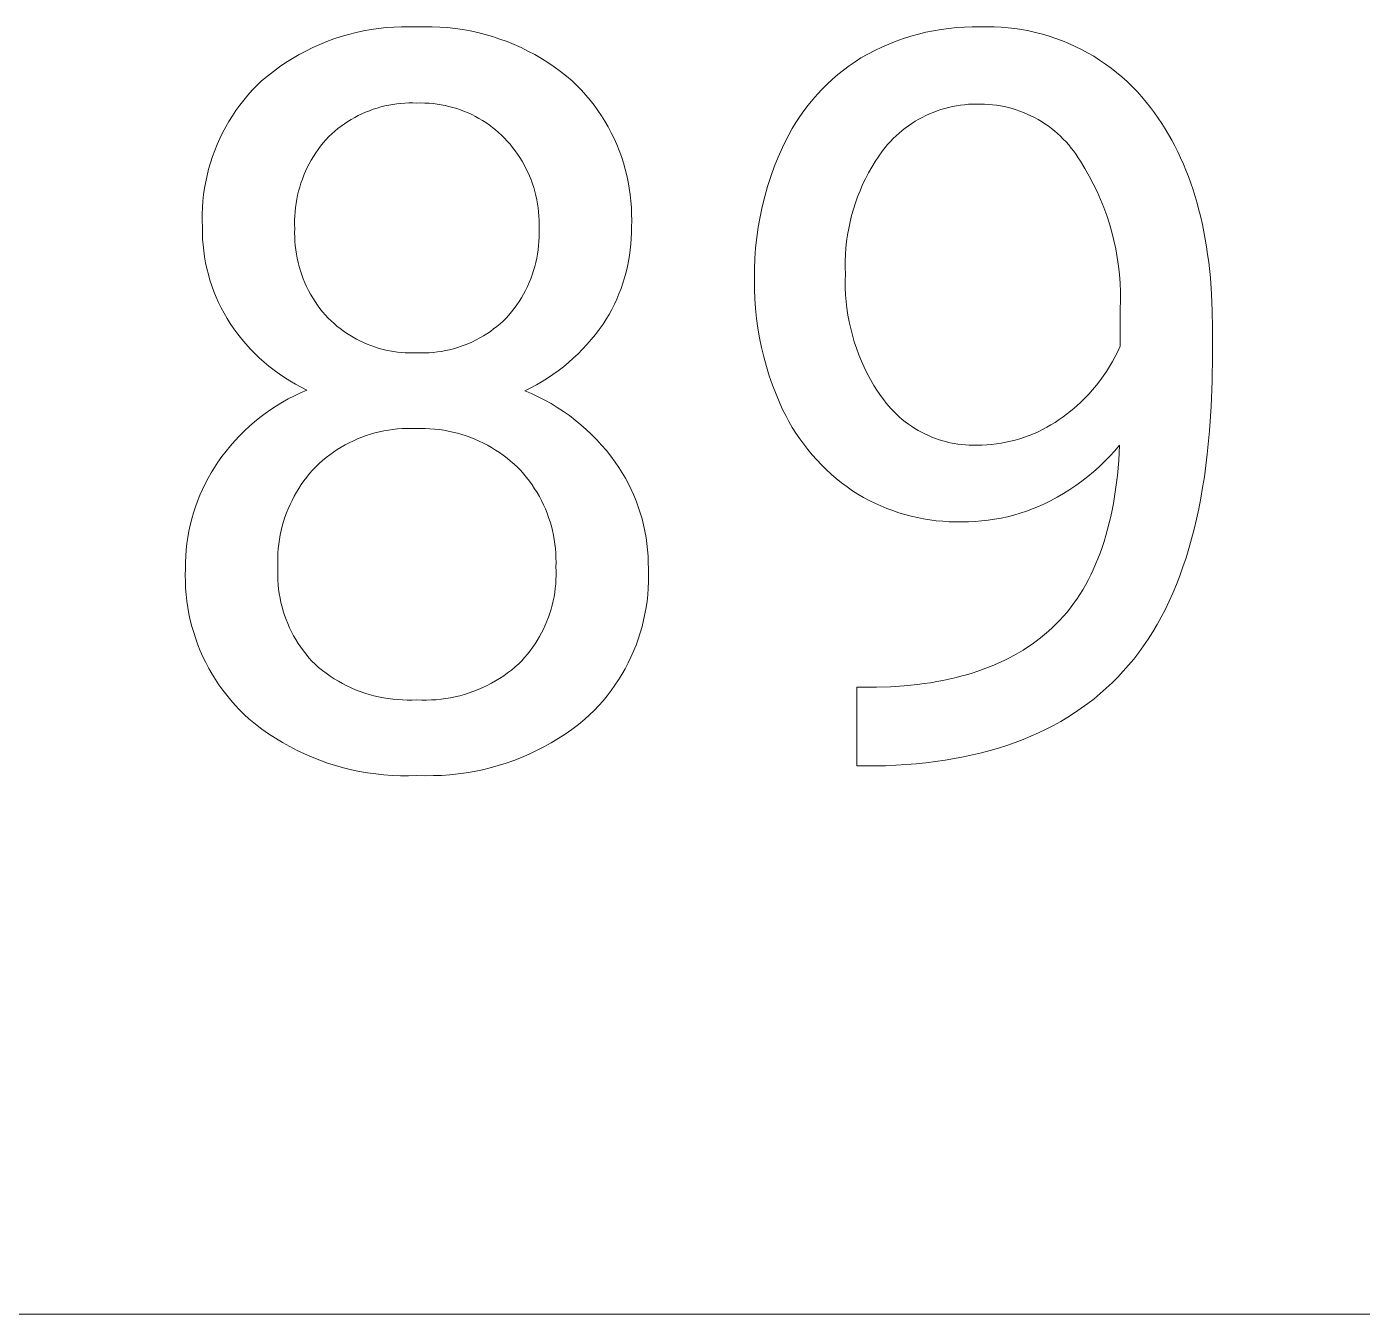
# Model space of a CAD drawing. Header units: millimetres. Extents: x 0 to 4030, y -54 to 2762.
# Drawn here: x 3359.5 to 3429.5, y 171.7 to 239.2 of the extents above; entities that cross this region are included whole.
import ezdxf

# ---------------------------------------------------------------- set-up
doc = ezdxf.new("R2010")
doc.units = ezdxf.units.MM
doc.header["$MEASUREMENT"] = 0
doc.layers.add('Domyślny', color=7, linetype='Continuous', true_color=0x000000)

msp = doc.modelspace()

# ---------------------------------------------------------------- linework, layer by layer
at = {"layer": 'Domyślny', "color": 18, "lineweight": 15, "true_color": 0x000000}
for p, q in [((3375.944, 238.656), (3376.33, 238.768)), ((3376.33, 238.768), (3376.72, 238.867)), ((3376.72, 238.867), (3377.112, 238.952)), ((3377.112, 238.952), (3377.507, 239.023)), ((3377.507, 239.023), (3377.905, 239.081)), ((3377.905, 239.081), (3378.304, 239.124)), ((3378.304, 239.124), (3378.705, 239.154)), ((3378.705, 239.154), (3379.106, 239.17)), ((3379.106, 239.17), (3379.508, 239.172)), ((3379.508, 239.172), (3379.909, 239.16)), ((3379.909, 239.16), (3380.311, 239.172)), ((3380.311, 239.172), (3380.712, 239.17)), ((3380.712, 239.17), (3381.114, 239.153)), ((3381.114, 239.153), (3381.514, 239.123)), ((3381.514, 239.123), (3381.913, 239.08)), ((3381.913, 239.08), (3382.311, 239.022)), ((3382.311, 239.022), (3382.706, 238.95)), ((3382.706, 238.95), (3383.099, 238.865)), ((3383.099, 238.865), (3383.488, 238.767)), ((3383.488, 238.767), (3383.874, 238.655)), ((3405.801, 238.675), (3406.194, 238.785)), ((3406.194, 238.785), (3406.591, 238.881)), ((3406.591, 238.881), (3406.991, 238.963)), ((3406.991, 238.963), (3407.393, 239.031)), ((3407.393, 239.031), (3407.798, 239.085)), ((3407.798, 239.085), (3408.204, 239.125)), ((3408.204, 239.125), (3408.612, 239.151)), ((3408.612, 239.151), (3409.02, 239.163)), ((3409.02, 239.163), (3409.428, 239.16)), ((3409.428, 239.16), (3409.795, 239.168)), ((3409.795, 239.168), (3410.162, 239.164)), ((3410.162, 239.164), (3410.529, 239.147)), ((3410.529, 239.147), (3410.894, 239.117)), ((3410.894, 239.117), (3411.259, 239.074)), ((3411.259, 239.074), (3411.622, 239.02)), ((3411.622, 239.02), (3411.983, 238.952)), ((3411.983, 238.952), (3412.341, 238.873)), ((3412.341, 238.873), (3412.697, 238.781)), ((3412.697, 238.781), (3413.049, 238.677)), ((3374.086, 237.9), (3374.447, 238.077)), ((3374.447, 238.077), (3374.814, 238.241)), ((3374.814, 238.241), (3375.186, 238.393)), ((3375.186, 238.393), (3375.563, 238.531)), ((3375.563, 238.531), (3375.944, 238.656)), ((3383.874, 238.655), (3384.255, 238.529)), ((3384.255, 238.529), (3384.632, 238.391)), ((3384.632, 238.391), (3385.004, 238.24)), ((3385.004, 238.24), (3385.371, 238.075)), ((3385.371, 238.075), (3385.732, 237.899)), ((3403.905, 237.926), (3404.273, 238.102)), ((3404.273, 238.102), (3404.647, 238.265)), ((3404.647, 238.265), (3405.027, 238.415)), ((3405.027, 238.415), (3405.412, 238.552)), ((3405.412, 238.552), (3405.801, 238.675)), ((3413.049, 238.677), (3413.397, 238.561)), ((3413.397, 238.561), (3413.741, 238.433)), ((3413.741, 238.433), (3414.081, 238.293)), ((3414.081, 238.293), (3414.415, 238.142)), ((3414.415, 238.142), (3414.744, 237.979)), ((3373.044, 237.296), (3373.385, 237.509)), ((3373.385, 237.509), (3373.732, 237.711)), ((3373.732, 237.711), (3374.086, 237.9)), ((3385.732, 237.899), (3386.086, 237.71)), ((3386.086, 237.71), (3386.433, 237.508)), ((3386.433, 237.508), (3386.774, 237.295)), ((3402.567, 237.122), (3402.874, 237.335)), ((3402.874, 237.335), (3403.187, 237.536)), ((3403.187, 237.536), (3403.543, 237.738)), ((3403.543, 237.738), (3403.905, 237.926)), ((3414.744, 237.979), (3415.067, 237.806)), ((3415.067, 237.806), (3415.385, 237.621)), ((3415.385, 237.621), (3415.695, 237.425)), ((3415.695, 237.425), (3415.999, 237.219)), ((3372.071, 236.587), (3372.387, 236.835)), ((3372.387, 236.835), (3372.712, 237.071)), ((3372.712, 237.071), (3373.044, 237.296)), ((3386.774, 237.295), (3387.107, 237.07)), ((3387.107, 237.07), (3387.431, 236.834)), ((3387.431, 236.834), (3387.748, 236.587)), ((3401.695, 236.422), (3401.978, 236.665)), ((3401.978, 236.665), (3402.269, 236.899)), ((3402.269, 236.899), (3402.567, 237.122)), ((3415.999, 237.219), (3416.295, 237.003)), ((3416.295, 237.003), (3416.584, 236.776)), ((3416.584, 236.776), (3416.865, 236.54)), ((3371.282, 235.846), (3371.519, 236.091)), ((3371.519, 236.091), (3371.763, 236.329)), ((3371.763, 236.329), (3372.071, 236.587)), ((3387.748, 236.587), (3388.056, 236.329)), ((3388.056, 236.329), (3388.301, 236.092)), ((3388.301, 236.092), (3388.537, 235.847)), ((3401.157, 235.906), (3401.421, 236.169)), ((3401.421, 236.169), (3401.695, 236.422)), ((3416.865, 236.54), (3417.138, 236.294)), ((3417.138, 236.294), (3417.402, 236.039)), ((3417.402, 236.039), (3417.657, 235.775)), ((3370.627, 235.062), (3370.836, 235.331)), ((3370.836, 235.331), (3371.055, 235.592)), ((3371.055, 235.592), (3371.282, 235.846)), ((3388.537, 235.847), (3388.765, 235.593)), ((3388.765, 235.593), (3388.984, 235.332)), ((3388.984, 235.332), (3389.194, 235.064)), ((3400.419, 235.065), (3400.655, 235.354)), ((3400.655, 235.354), (3400.901, 235.634)), ((3400.901, 235.634), (3401.157, 235.906)), ((3417.657, 235.775), (3417.903, 235.502)), ((3417.903, 235.502), (3418.139, 235.222)), ((3418.139, 235.222), (3418.366, 234.933)), ((3370.237, 234.504), (3370.427, 234.786)), ((3370.427, 234.786), (3370.627, 235.062)), ((3377.029, 234.609), (3376.838, 234.517)), ((3377.223, 234.695), (3377.029, 234.609)), ((3377.419, 234.773), (3377.223, 234.695)), ((3377.618, 234.845), (3377.419, 234.773)), ((3377.819, 234.91), (3377.618, 234.845)), ((3378.023, 234.969), (3377.819, 234.91)), ((3378.228, 235.02), (3378.023, 234.969)), ((3378.435, 235.064), (3378.228, 235.02)), ((3378.644, 235.101), (3378.435, 235.064)), ((3378.853, 235.131), (3378.644, 235.101)), ((3379.064, 235.154), (3378.853, 235.131)), ((3379.275, 235.17), (3379.064, 235.154)), ((3379.486, 235.179), (3379.275, 235.17)), ((3379.698, 235.18), (3379.486, 235.179)), ((3379.909, 235.174), (3379.698, 235.18)), ((3380.121, 235.178), (3379.909, 235.174)), ((3380.333, 235.175), (3380.121, 235.178)), ((3380.545, 235.164), (3380.333, 235.175)), ((3380.756, 235.145), (3380.545, 235.164)), ((3380.967, 235.12), (3380.756, 235.145)), ((3381.176, 235.087), (3380.967, 235.12)), ((3381.385, 235.047), (3381.176, 235.087)), ((3381.591, 234.999), (3381.385, 235.047)), ((3381.796, 234.945), (3381.591, 234.999)), ((3381.999, 234.883), (3381.796, 234.945)), ((3382.2, 234.815), (3381.999, 234.883)), ((3382.398, 234.739), (3382.2, 234.815)), ((3382.594, 234.657), (3382.398, 234.739)), ((3382.786, 234.568), (3382.594, 234.657)), ((3382.976, 234.473), (3382.786, 234.568)), ((3389.194, 235.064), (3389.394, 234.788)), ((3389.394, 234.788), (3389.585, 234.506)), ((3399.978, 234.464), (3400.193, 234.768)), ((3400.193, 234.768), (3400.419, 235.065)), ((3406.783, 234.605), (3406.591, 234.517)), ((3406.978, 234.685), (3406.783, 234.605)), ((3407.176, 234.76), (3406.978, 234.685)), ((3407.375, 234.827), (3407.176, 234.76)), ((3407.578, 234.888), (3407.375, 234.827)), ((3407.781, 234.942), (3407.578, 234.888)), ((3407.987, 234.989), (3407.781, 234.942)), ((3408.194, 235.029), (3407.987, 234.989)), ((3408.403, 235.062), (3408.194, 235.029)), ((3408.612, 235.088), (3408.403, 235.062)), ((3408.822, 235.107), (3408.612, 235.088)), ((3409.033, 235.118), (3408.822, 235.107)), ((3409.244, 235.123), (3409.033, 235.118)), ((3409.455, 235.121), (3409.244, 235.123)), ((3409.665, 235.116), (3409.455, 235.121)), ((3409.875, 235.104), (3409.665, 235.116)), ((3410.084, 235.085), (3409.875, 235.104)), ((3410.292, 235.059), (3410.084, 235.085)), ((3410.5, 235.025), (3410.292, 235.059)), ((3410.706, 234.985), (3410.5, 235.025)), ((3410.91, 234.937), (3410.706, 234.985)), ((3411.113, 234.883), (3410.91, 234.937)), ((3411.314, 234.821), (3411.113, 234.883)), ((3411.513, 234.753), (3411.314, 234.821)), ((3411.709, 234.678), (3411.513, 234.753)), ((3411.903, 234.596), (3411.709, 234.678)), ((3412.093, 234.508), (3411.903, 234.596)), ((3418.366, 234.933), (3418.567, 234.664)), ((3418.567, 234.664), (3418.761, 234.39)), ((3369.726, 233.619), (3369.886, 233.92)), ((3369.886, 233.92), (3370.056, 234.215)), ((3370.056, 234.215), (3370.237, 234.504)), ((3375.769, 233.835), (3375.606, 233.701)), ((3375.937, 233.964), (3375.769, 233.835)), ((3376.11, 234.087), (3375.937, 233.964)), ((3376.286, 234.204), (3376.11, 234.087)), ((3376.467, 234.315), (3376.286, 234.204)), ((3376.651, 234.419), (3376.467, 234.315)), ((3376.838, 234.517), (3376.651, 234.419)), ((3383.161, 234.371), (3382.976, 234.473)), ((3383.344, 234.262), (3383.161, 234.371)), ((3383.522, 234.147), (3383.344, 234.262)), ((3383.696, 234.026), (3383.522, 234.147)), ((3383.866, 233.9), (3383.696, 234.026)), ((3384.032, 233.767), (3383.866, 233.9)), ((3389.585, 234.506), (3389.766, 234.217)), ((3389.766, 234.217), (3389.936, 233.922)), ((3389.936, 233.922), (3390.097, 233.621)), ((3399.397, 233.508), (3399.58, 233.833)), ((3399.58, 233.833), (3399.773, 234.152)), ((3399.773, 234.152), (3399.978, 234.464)), ((3405.51, 233.862), (3405.344, 233.733)), ((3405.681, 233.987), (3405.51, 233.862)), ((3405.856, 234.105), (3405.681, 233.987)), ((3406.034, 234.217), (3405.856, 234.105)), ((3406.216, 234.323), (3406.034, 234.217)), ((3406.402, 234.424), (3406.216, 234.323)), ((3406.591, 234.517), (3406.402, 234.424)), ((3412.281, 234.413), (3412.093, 234.508)), ((3412.465, 234.312), (3412.281, 234.413)), ((3412.646, 234.205), (3412.465, 234.312)), ((3412.822, 234.091), (3412.646, 234.205)), ((3412.995, 233.972), (3412.822, 234.091)), ((3413.164, 233.846), (3412.995, 233.972)), ((3413.328, 233.715), (3413.164, 233.846)), ((3418.761, 234.39), (3418.948, 234.11)), ((3418.948, 234.11), (3419.13, 233.823)), ((3419.13, 233.823), (3419.305, 233.531)), ((3369.438, 233.002), (3369.577, 233.313)), ((3369.577, 233.313), (3369.726, 233.619)), ((3375.144, 233.254), (3375.001, 233.087)), ((3375.293, 233.416), (3375.144, 233.254)), ((3375.447, 233.561), (3375.293, 233.416)), ((3375.606, 233.701), (3375.447, 233.561)), ((3384.192, 233.629), (3384.032, 233.767)), ((3384.348, 233.485), (3384.192, 233.629)), ((3384.499, 233.336), (3384.348, 233.485)), ((3384.648, 233.177), (3384.499, 233.336)), ((3384.79, 233.014), (3384.648, 233.177)), ((3390.097, 233.621), (3390.246, 233.315)), ((3390.246, 233.315), (3390.385, 233.003)), ((3399.067, 232.839), (3399.226, 233.176)), ((3399.226, 233.176), (3399.397, 233.508)), ((3404.725, 233.16), (3404.583, 233.004)), ((3404.872, 233.311), (3404.725, 233.16)), ((3405.025, 233.457), (3404.872, 233.311)), ((3405.182, 233.597), (3405.025, 233.457)), ((3405.344, 233.733), (3405.182, 233.597)), ((3413.488, 233.579), (3413.328, 233.715)), ((3413.642, 233.437), (3413.488, 233.579)), ((3413.792, 233.289), (3413.642, 233.437)), ((3413.937, 233.137), (3413.792, 233.289)), ((3414.076, 232.98), (3413.937, 233.137)), ((3419.305, 233.531), (3419.473, 233.232)), ((3419.473, 233.232), (3419.635, 232.928)), ((3369.193, 232.366), (3369.31, 232.686)), ((3369.31, 232.686), (3369.438, 233.002)), ((3374.606, 232.559), (3374.486, 232.374)), ((3374.731, 232.739), (3374.606, 232.559)), ((3374.863, 232.915), (3374.731, 232.739)), ((3375.001, 233.087), (3374.863, 232.915)), ((3384.928, 232.846), (3384.79, 233.014)), ((3385.06, 232.673), (3384.928, 232.846)), ((3385.185, 232.496), (3385.06, 232.673)), ((3385.305, 232.315), (3385.185, 232.496)), ((3390.385, 233.003), (3390.513, 232.688)), ((3390.513, 232.688), (3390.63, 232.368)), ((3398.847, 232.339), (3399.067, 232.839)), ((3404.315, 232.678), (3404.116, 232.397)), ((3404.446, 232.843), (3404.315, 232.678)), ((3404.583, 233.004), (3404.446, 232.843)), ((3414.21, 232.818), (3414.076, 232.98)), ((3414.339, 232.652), (3414.21, 232.818)), ((3414.461, 232.481), (3414.339, 232.652)), ((3414.578, 232.307), (3414.461, 232.481)), ((3419.635, 232.928), (3419.791, 232.618)), ((3419.791, 232.618), (3419.94, 232.302)), ((3368.993, 231.715), (3369.087, 232.042)), ((3369.087, 232.042), (3369.193, 232.366)), ((3374.166, 231.797), (3374.073, 231.598)), ((3374.266, 231.993), (3374.166, 231.797)), ((3374.373, 232.185), (3374.266, 231.993)), ((3374.486, 232.374), (3374.373, 232.185)), ((3385.419, 232.129), (3385.305, 232.315)), ((3385.526, 231.941), (3385.419, 232.129)), ((3385.627, 231.748), (3385.526, 231.941)), ((3385.721, 231.553), (3385.627, 231.748)), ((3390.63, 232.368), (3390.736, 232.044)), ((3390.736, 232.044), (3390.83, 231.716)), ((3398.457, 231.317), (3398.643, 231.831)), ((3398.643, 231.831), (3398.847, 232.339)), ((3403.749, 231.815), (3403.58, 231.514)), ((3403.928, 232.109), (3403.749, 231.815)), ((3404.116, 232.397), (3403.928, 232.109)), ((3414.689, 232.128), (3414.578, 232.307)), ((3414.927, 231.742), (3414.689, 232.128)), ((3415.153, 231.349), (3414.927, 231.742)), ((3419.94, 232.302), (3420.083, 231.979)), ((3420.083, 231.979), (3420.219, 231.651)), ((3368.778, 230.716), (3368.838, 231.051)), ((3368.838, 231.051), (3368.909, 231.384)), ((3368.909, 231.384), (3368.993, 231.715)), ((3373.906, 231.19), (3373.833, 230.983)), ((3373.986, 231.395), (3373.906, 231.19)), ((3374.073, 231.598), (3373.986, 231.395)), ((3385.809, 231.354), (3385.721, 231.553)), ((3385.89, 231.152), (3385.809, 231.354)), ((3385.964, 230.948), (3385.89, 231.152)), ((3390.83, 231.716), (3390.913, 231.386)), ((3390.913, 231.386), (3390.985, 231.052)), ((3390.985, 231.052), (3391.044, 230.717)), ((3398.29, 230.796), (3398.457, 231.317)), ((3403.422, 231.209), (3403.274, 230.898)), ((3403.58, 231.514), (3403.422, 231.209)), ((3415.364, 230.948), (3415.153, 231.349)), ((3420.219, 231.651), (3420.349, 231.317)), ((3420.349, 231.317), (3420.473, 230.977)), ((3368.692, 230.04), (3368.729, 230.379)), ((3368.729, 230.379), (3368.778, 230.716)), ((3373.657, 230.347), (3373.612, 230.131)), ((3373.708, 230.561), (3373.657, 230.347)), ((3373.767, 230.773), (3373.708, 230.561)), ((3373.833, 230.983), (3373.767, 230.773)), ((3386.031, 230.742), (3385.964, 230.948)), ((3386.091, 230.533), (3386.031, 230.742)), ((3386.145, 230.323), (3386.091, 230.533)), ((3386.191, 230.11), (3386.145, 230.323)), ((3391.044, 230.717), (3391.092, 230.38)), ((3391.092, 230.38), (3391.129, 230.041)), ((3398.14, 230.27), (3398.29, 230.796)), ((3403.136, 230.582), (3403.01, 230.262)), ((3403.274, 230.898), (3403.136, 230.582)), ((3415.562, 230.54), (3415.364, 230.948)), ((3415.745, 230.125), (3415.562, 230.54)), ((3420.473, 230.977), (3420.59, 230.631)), ((3420.59, 230.631), (3420.701, 230.278)), ((3368.654, 229.36), (3368.667, 229.7)), ((3368.667, 229.7), (3368.692, 230.04)), ((3373.546, 229.697), (3373.523, 229.478)), ((3373.575, 229.915), (3373.546, 229.697)), ((3373.612, 230.131), (3373.575, 229.915)), ((3386.23, 229.897), (3386.191, 230.11)), ((3386.261, 229.682), (3386.23, 229.897)), ((3386.286, 229.466), (3386.261, 229.682)), ((3391.129, 230.041), (3391.153, 229.701)), ((3391.153, 229.701), (3391.166, 229.36)), ((3397.894, 229.204), (3398.008, 229.739)), ((3398.008, 229.739), (3398.14, 230.27)), ((3402.894, 229.938), (3402.789, 229.61)), ((3403.01, 230.262), (3402.894, 229.938)), ((3415.914, 229.705), (3415.745, 230.125)), ((3416.069, 229.279), (3415.914, 229.705)), ((3420.701, 230.278), (3420.805, 229.92)), ((3420.805, 229.92), (3420.903, 229.556)), ((3368.653, 229.019), (3368.654, 229.36)), ((3368.663, 228.679), (3368.653, 229.019)), ((3373.501, 229.038), (3373.5, 228.818)), ((3373.508, 229.258), (3373.501, 229.038)), ((3373.523, 229.478), (3373.508, 229.258)), ((3386.303, 229.25), (3386.286, 229.466)), ((3386.313, 229.033), (3386.303, 229.25)), ((3386.316, 228.815), (3386.313, 229.033)), ((3391.167, 229.019), (3391.156, 228.679)), ((3391.166, 229.36), (3391.167, 229.019)), ((3397.799, 228.666), (3397.894, 229.204)), ((3402.613, 228.944), (3402.542, 228.608)), ((3402.696, 229.279), (3402.613, 228.944)), ((3402.789, 229.61), (3402.696, 229.279)), ((3416.209, 228.847), (3416.069, 229.279)), ((3420.903, 229.556), (3420.995, 229.186)), ((3420.995, 229.186), (3421.08, 228.81)), ((3368.664, 228.365), (3368.663, 228.679)), ((3368.677, 228.05), (3368.664, 228.365)), ((3373.5, 228.818), (3373.508, 228.598)), ((3373.508, 228.598), (3373.502, 228.374)), ((3373.502, 228.374), (3373.504, 228.15)), ((3386.311, 228.598), (3386.316, 228.815)), ((3386.317, 228.375), (3386.311, 228.598)), ((3386.315, 228.151), (3386.317, 228.375)), ((3391.155, 228.38), (3391.145, 228.081)), ((3391.156, 228.679), (3391.155, 228.38)), ((3397.723, 228.124), (3397.799, 228.666)), ((3402.483, 228.268), (3402.435, 227.928)), ((3402.542, 228.608), (3402.483, 228.268)), ((3416.334, 228.412), (3416.209, 228.847)), ((3416.444, 227.972), (3416.334, 228.412)), ((3421.08, 228.81), (3421.159, 228.428)), ((3421.159, 228.428), (3421.232, 228.04)), ((3368.7, 227.737), (3368.677, 228.05)), ((3368.734, 227.425), (3368.7, 227.737)), ((3373.504, 228.15), (3373.514, 227.927)), ((3373.514, 227.927), (3373.532, 227.703)), ((3373.532, 227.703), (3373.557, 227.481)), ((3386.264, 227.483), (3386.289, 227.705)), ((3386.289, 227.705), (3386.306, 227.928)), ((3386.306, 227.928), (3386.315, 228.151)), ((3391.125, 227.783), (3391.095, 227.486)), ((3391.145, 228.081), (3391.125, 227.783)), ((3397.626, 227.035), (3397.665, 227.58)), ((3397.665, 227.58), (3397.723, 228.124)), ((3402.398, 227.585), (3402.373, 227.242)), ((3402.435, 227.928), (3402.398, 227.585)), ((3416.538, 227.528), (3416.444, 227.972)), ((3416.618, 227.082), (3416.538, 227.528)), ((3421.232, 228.04), (3421.298, 227.646)), ((3421.298, 227.646), (3421.358, 227.246)), ((3368.779, 227.113), (3368.734, 227.425)), ((3368.834, 226.804), (3368.779, 227.113)), ((3373.557, 227.481), (3373.59, 227.259)), ((3373.59, 227.259), (3373.631, 227.039)), ((3373.631, 227.039), (3373.68, 226.82)), ((3373.68, 226.82), (3373.736, 226.603)), ((3386.089, 226.607), (3386.144, 226.824)), ((3386.144, 226.824), (3386.192, 227.042)), ((3386.192, 227.042), (3386.232, 227.262)), ((3386.232, 227.262), (3386.264, 227.483)), ((3391.005, 226.895), (3390.945, 226.602)), ((3391.055, 227.189), (3391.005, 226.895)), ((3391.095, 227.486), (3391.055, 227.189)), ((3397.606, 226.488), (3397.626, 227.035)), ((3402.36, 226.898), (3402.359, 226.554)), ((3402.373, 227.242), (3402.36, 226.898)), ((3416.682, 226.633), (3416.618, 227.082)), ((3421.358, 227.246), (3421.412, 226.84)), ((3421.412, 226.84), (3421.5, 226.01)), ((3368.9, 226.497), (3368.834, 226.804)), ((3368.977, 226.192), (3368.9, 226.497)), ((3369.064, 225.89), (3368.977, 226.192)), ((3373.736, 226.603), (3373.8, 226.389)), ((3373.8, 226.389), (3373.871, 226.176)), ((3373.871, 226.176), (3373.949, 225.966)), ((3385.879, 225.971), (3385.957, 226.18)), ((3385.957, 226.18), (3386.026, 226.393)), ((3386.026, 226.393), (3386.089, 226.607)), ((3390.875, 226.311), (3390.796, 226.023)), ((3390.945, 226.602), (3390.875, 226.311)), ((3397.604, 225.941), (3397.606, 226.488)), ((3402.359, 226.554), (3402.369, 226.209)), ((3402.369, 226.209), (3402.36, 225.851)), ((3416.73, 226.183), (3416.682, 226.633)), ((3416.763, 225.73), (3416.73, 226.183)), ((3369.162, 225.591), (3369.064, 225.89)), ((3369.27, 225.296), (3369.162, 225.591)), ((3373.949, 225.966), (3374.035, 225.76)), ((3374.035, 225.76), (3374.128, 225.556)), ((3374.128, 225.556), (3374.228, 225.355)), ((3385.605, 225.359), (3385.703, 225.56)), ((3385.703, 225.56), (3385.795, 225.764)), ((3385.795, 225.764), (3385.879, 225.971)), ((3390.609, 225.455), (3390.501, 225.176)), ((3390.707, 225.737), (3390.609, 225.455)), ((3390.796, 226.023), (3390.707, 225.737)), ((3397.607, 225.427), (3397.604, 225.941)), ((3397.626, 224.914), (3397.607, 225.427)), ((3402.36, 225.851), (3402.364, 225.492)), ((3402.364, 225.492), (3402.381, 225.133)), ((3416.781, 225.277), (3416.763, 225.73)), ((3421.5, 226.01), (3421.563, 225.157)), ((3369.388, 225.005), (3369.27, 225.296)), ((3369.516, 224.718), (3369.388, 225.005)), ((3374.228, 225.355), (3374.335, 225.158)), ((3374.335, 225.158), (3374.449, 224.965)), ((3374.449, 224.965), (3374.569, 224.777)), ((3374.569, 224.777), (3374.696, 224.592)), ((3385.143, 224.595), (3385.268, 224.78)), ((3385.268, 224.78), (3385.387, 224.969)), ((3385.387, 224.969), (3385.499, 225.162)), ((3385.499, 225.162), (3385.605, 225.359)), ((3390.384, 224.901), (3390.258, 224.63)), ((3390.501, 225.176), (3390.384, 224.901)), ((3397.662, 224.401), (3397.626, 224.914)), ((3402.381, 225.133), (3402.409, 224.775)), ((3402.409, 224.775), (3402.45, 224.418)), ((3416.769, 224.371), (3416.783, 224.824)), ((3416.783, 224.824), (3416.781, 225.277)), ((3421.563, 225.157), (3421.601, 224.279)), ((3369.654, 224.436), (3369.516, 224.718)), ((3369.802, 224.158), (3369.654, 224.436)), ((3369.959, 223.886), (3369.802, 224.158)), ((3374.696, 224.592), (3374.829, 224.412)), ((3374.829, 224.412), (3374.969, 224.237)), ((3374.969, 224.237), (3375.114, 224.066)), ((3375.114, 224.066), (3375.266, 223.901)), ((3384.58, 223.901), (3384.729, 224.067)), ((3384.729, 224.067), (3384.873, 224.238)), ((3384.873, 224.238), (3385.011, 224.414)), ((3385.011, 224.414), (3385.143, 224.595)), ((3389.98, 224.101), (3389.827, 223.844)), ((3390.123, 224.363), (3389.98, 224.101)), ((3390.258, 224.63), (3390.123, 224.363)), ((3397.715, 223.89), (3397.662, 224.401)), ((3402.45, 224.418), (3402.503, 224.063)), ((3402.503, 224.063), (3402.569, 223.71)), ((3416.769, 222.438), (3416.769, 224.371)), ((3421.601, 224.279), (3421.614, 223.378)), ((3370.126, 223.619), (3369.959, 223.886)), ((3370.317, 223.343), (3370.126, 223.619)), ((3370.517, 223.072), (3370.317, 223.343)), ((3375.266, 223.901), (3375.412, 223.757)), ((3375.412, 223.757), (3375.564, 223.619)), ((3375.564, 223.619), (3375.72, 223.485)), ((3375.72, 223.485), (3375.88, 223.357)), ((3375.88, 223.357), (3376.045, 223.234)), ((3383.759, 223.21), (3383.932, 223.337)), ((3383.932, 223.337), (3384.101, 223.469)), ((3384.101, 223.469), (3384.266, 223.608)), ((3384.266, 223.608), (3384.425, 223.752)), ((3384.425, 223.752), (3384.58, 223.901)), ((3389.666, 223.592), (3389.469, 223.315)), ((3389.827, 223.844), (3389.666, 223.592)), ((3397.785, 223.381), (3397.715, 223.89)), ((3397.872, 222.874), (3397.785, 223.381)), ((3402.569, 223.71), (3402.646, 223.36)), ((3402.646, 223.36), (3402.736, 223.012)), ((3421.614, 223.378), (3421.614, 221.969)), ((3370.726, 222.809), (3370.517, 223.072)), ((3370.944, 222.553), (3370.726, 222.809)), ((3376.045, 223.234), (3376.214, 223.117)), ((3376.214, 223.117), (3376.386, 223.006)), ((3376.386, 223.006), (3376.562, 222.9)), ((3376.562, 222.9), (3376.742, 222.801)), ((3376.742, 222.801), (3376.925, 222.707)), ((3376.925, 222.707), (3377.111, 222.62)), ((3377.111, 222.62), (3377.299, 222.539)), ((3382.635, 222.583), (3382.831, 222.671)), ((3382.831, 222.671), (3383.024, 222.766)), ((3383.024, 222.766), (3383.213, 222.868)), ((3383.213, 222.868), (3383.399, 222.975)), ((3383.399, 222.975), (3383.581, 223.09)), ((3383.581, 223.09), (3383.759, 223.21)), ((3389.049, 222.781), (3388.825, 222.524)), ((3389.263, 223.044), (3389.049, 222.781)), ((3389.469, 223.315), (3389.263, 223.044)), ((3397.975, 222.371), (3397.872, 222.874)), ((3402.736, 223.012), (3402.837, 222.668)), ((3402.837, 222.668), (3402.95, 222.327)), ((3371.17, 222.304), (3370.944, 222.553)), ((3371.405, 222.063), (3371.17, 222.304)), ((3371.647, 221.829), (3371.405, 222.063)), ((3377.299, 222.539), (3377.491, 222.464)), ((3377.491, 222.464), (3377.684, 222.396)), ((3377.684, 222.396), (3377.88, 222.334)), ((3377.88, 222.334), (3378.078, 222.279)), ((3378.078, 222.279), (3378.278, 222.231)), ((3378.278, 222.231), (3378.479, 222.189)), ((3378.479, 222.189), (3378.681, 222.154)), ((3378.681, 222.154), (3378.884, 222.126)), ((3378.884, 222.126), (3379.089, 222.105)), ((3379.089, 222.105), (3379.294, 222.091)), ((3379.294, 222.091), (3379.499, 222.084)), ((3379.499, 222.084), (3379.704, 222.083)), ((3379.704, 222.083), (3379.909, 222.089)), ((3379.909, 222.089), (3380.124, 222.083)), ((3380.124, 222.083), (3380.339, 222.084)), ((3380.339, 222.084), (3380.554, 222.093)), ((3380.554, 222.093), (3380.768, 222.109)), ((3380.768, 222.109), (3380.981, 222.133)), ((3380.981, 222.133), (3381.194, 222.164)), ((3381.194, 222.164), (3381.406, 222.202)), ((3381.406, 222.202), (3381.615, 222.248)), ((3381.615, 222.248), (3381.824, 222.301)), ((3381.824, 222.301), (3382.03, 222.361)), ((3382.03, 222.361), (3382.234, 222.428)), ((3382.234, 222.428), (3382.436, 222.502)), ((3382.436, 222.502), (3382.635, 222.583)), ((3388.354, 222.034), (3388.107, 221.801)), ((3388.594, 222.275), (3388.354, 222.034)), ((3388.825, 222.524), (3388.594, 222.275)), ((3398.094, 221.871), (3397.975, 222.371)), ((3402.95, 222.327), (3403.075, 221.99)), ((3403.075, 221.99), (3403.211, 221.658)), ((3416.51, 221.894), (3416.644, 222.164)), ((3416.644, 222.164), (3416.769, 222.438)), ((3421.614, 221.969), (3421.597, 220.6)), ((3371.897, 221.605), (3371.647, 221.829)), ((3372.155, 221.388), (3371.897, 221.605)), ((3372.419, 221.18), (3372.155, 221.388)), ((3387.589, 221.359), (3387.32, 221.152)), ((3387.851, 221.576), (3387.589, 221.359)), ((3388.107, 221.801), (3387.851, 221.576)), ((3398.23, 221.375), (3398.094, 221.871)), ((3398.382, 220.885), (3398.23, 221.375)), ((3403.211, 221.658), (3403.359, 221.331)), ((3403.359, 221.331), (3403.518, 221.009)), ((3416.055, 221.114), (3416.215, 221.369)), ((3416.215, 221.369), (3416.367, 221.629)), ((3416.367, 221.629), (3416.51, 221.894)), ((3372.691, 220.982), (3372.419, 221.18)), ((3372.968, 220.792), (3372.691, 220.982)), ((3373.252, 220.612), (3372.968, 220.792)), ((3373.542, 220.442), (3373.252, 220.612)), ((3386.472, 220.584), (3386.178, 220.414)), ((3386.761, 220.764), (3386.472, 220.584)), ((3387.043, 220.953), (3386.761, 220.764)), ((3387.32, 221.152), (3387.043, 220.953)), ((3398.55, 220.399), (3398.382, 220.885)), ((3403.518, 221.009), (3403.688, 220.692)), ((3403.688, 220.692), (3403.868, 220.382)), ((3415.523, 220.384), (3415.708, 220.621)), ((3415.708, 220.621), (3415.886, 220.865)), ((3415.886, 220.865), (3416.055, 221.114)), ((3421.597, 220.6), (3421.545, 219.279)), ((3373.169, 219.672), (3373.487, 219.835)), ((3373.487, 219.835), (3373.81, 219.988)), ((3373.838, 220.281), (3373.542, 220.442)), ((3373.81, 219.988), (3374.138, 220.13)), ((3374.138, 220.13), (3373.838, 220.281)), ((3385.878, 220.254), (3385.573, 220.103)), ((3385.573, 220.103), (3385.924, 219.952)), ((3386.178, 220.414), (3385.878, 220.254)), ((3385.924, 219.952), (3386.269, 219.788)), ((3398.734, 219.919), (3398.55, 220.399)), ((3398.933, 219.446), (3398.734, 219.919)), ((3403.868, 220.382), (3404.059, 220.078)), ((3404.059, 220.078), (3404.261, 219.781)), ((3414.921, 219.711), (3415.129, 219.928)), ((3415.129, 219.928), (3415.33, 220.153)), ((3415.33, 220.153), (3415.523, 220.384)), ((3372.252, 219.117), (3372.552, 219.312)), ((3372.552, 219.312), (3372.857, 219.497)), ((3372.857, 219.497), (3373.169, 219.672)), ((3386.269, 219.788), (3386.609, 219.612)), ((3386.609, 219.612), (3386.942, 219.425)), ((3386.942, 219.425), (3387.269, 219.226)), ((3387.269, 219.226), (3387.588, 219.016)), ((3399.081, 219.122), (3398.933, 219.446)), ((3399.239, 218.804), (3399.081, 219.122)), ((3404.261, 219.781), (3404.379, 219.617)), ((3404.379, 219.617), (3404.502, 219.458)), ((3404.502, 219.458), (3404.631, 219.303)), ((3404.631, 219.303), (3404.765, 219.152)), ((3404.765, 219.152), (3404.904, 219.006)), ((3414.254, 219.102), (3414.483, 219.297)), ((3414.483, 219.297), (3414.705, 219.5)), ((3414.705, 219.5), (3414.921, 219.711)), ((3421.545, 219.279), (3421.459, 218.005)), ((3371.127, 218.236), (3371.397, 218.471)), ((3371.397, 218.471), (3371.674, 218.696)), ((3371.674, 218.696), (3371.96, 218.911)), ((3371.96, 218.911), (3372.252, 219.117)), ((3387.588, 219.016), (3387.9, 218.795)), ((3387.9, 218.795), (3388.204, 218.563)), ((3388.204, 218.563), (3388.5, 218.321)), ((3399.408, 218.491), (3399.239, 218.804)), ((3399.587, 218.183), (3399.408, 218.491)), ((3404.904, 219.006), (3405.048, 218.865)), ((3405.048, 218.865), (3405.196, 218.728)), ((3405.196, 218.728), (3405.349, 218.597)), ((3405.349, 218.597), (3405.507, 218.471)), ((3405.507, 218.471), (3405.669, 218.351)), ((3413.142, 218.311), (3413.358, 218.445)), ((3413.358, 218.445), (3413.569, 218.586)), ((3413.569, 218.586), (3413.776, 218.734)), ((3413.776, 218.734), (3414.018, 218.914)), ((3414.018, 218.914), (3414.254, 219.102)), ((3370.367, 217.48), (3370.612, 217.741)), ((3370.612, 217.741), (3370.865, 217.993)), ((3370.865, 217.993), (3371.127, 218.236)), ((3377.25, 217.747), (3377.023, 217.665)), ((3377.479, 217.821), (3377.25, 217.747)), ((3377.71, 217.887), (3377.479, 217.821)), ((3377.944, 217.945), (3377.71, 217.887)), ((3378.179, 217.995), (3377.944, 217.945)), ((3378.416, 218.037), (3378.179, 217.995)), ((3378.654, 218.071), (3378.416, 218.037)), ((3378.894, 218.097), (3378.654, 218.071)), ((3379.134, 218.114), (3378.894, 218.097)), ((3379.374, 218.123), (3379.134, 218.114)), ((3379.615, 218.124), (3379.374, 218.123)), ((3379.856, 218.117), (3379.615, 218.124)), ((3380.1, 218.123), (3379.856, 218.117)), ((3380.344, 218.121), (3380.1, 218.123)), ((3380.588, 218.11), (3380.344, 218.121)), ((3380.831, 218.091), (3380.588, 218.11)), ((3381.074, 218.065), (3380.831, 218.091)), ((3381.315, 218.029), (3381.074, 218.065)), ((3381.556, 217.986), (3381.315, 218.029)), ((3381.794, 217.935), (3381.556, 217.986)), ((3382.031, 217.876), (3381.794, 217.935)), ((3382.266, 217.808), (3382.031, 217.876)), ((3382.498, 217.733), (3382.266, 217.808)), ((3382.728, 217.65), (3382.498, 217.733)), ((3388.5, 218.321), (3388.787, 218.069)), ((3388.787, 218.069), (3389.065, 217.806)), ((3389.065, 217.806), (3389.334, 217.534)), ((3399.776, 217.882), (3399.587, 218.183)), ((3399.975, 217.588), (3399.776, 217.882)), ((3405.669, 218.351), (3405.834, 218.236)), ((3405.834, 218.236), (3406.004, 218.127)), ((3406.004, 218.127), (3406.177, 218.024)), ((3406.177, 218.024), (3406.354, 217.927)), ((3406.354, 217.927), (3406.534, 217.836)), ((3406.534, 217.836), (3406.717, 217.751)), ((3406.717, 217.751), (3406.902, 217.672)), ((3411.762, 217.667), (3412, 217.755)), ((3412, 217.755), (3412.236, 217.851)), ((3412.236, 217.851), (3412.468, 217.955)), ((3412.468, 217.955), (3412.696, 218.066)), ((3412.696, 218.066), (3412.921, 218.185)), ((3412.921, 218.185), (3413.142, 218.311)), ((3421.459, 218.005), (3421.339, 216.778)), ((3369.905, 216.935), (3370.131, 217.211)), ((3370.131, 217.211), (3370.367, 217.48)), ((3375.941, 217.142), (3375.736, 217.016)), ((3376.15, 217.261), (3375.941, 217.142)), ((3376.363, 217.373), (3376.15, 217.261)), ((3376.58, 217.478), (3376.363, 217.373)), ((3376.8, 217.575), (3376.58, 217.478)), ((3377.023, 217.665), (3376.8, 217.575)), ((3382.954, 217.56), (3382.728, 217.65)), ((3383.178, 217.462), (3382.954, 217.56)), ((3383.398, 217.356), (3383.178, 217.462)), ((3383.614, 217.243), (3383.398, 217.356)), ((3383.827, 217.123), (3383.614, 217.243)), ((3384.035, 216.995), (3383.827, 217.123)), ((3389.334, 217.534), (3389.593, 217.253)), ((3389.593, 217.253), (3389.843, 216.964)), ((3400.183, 217.3), (3399.975, 217.588)), ((3400.401, 217.019), (3400.183, 217.3)), ((3400.629, 216.745), (3400.401, 217.019)), ((3406.902, 217.672), (3407.091, 217.6)), ((3407.091, 217.6), (3407.281, 217.534)), ((3407.281, 217.534), (3407.474, 217.475)), ((3407.474, 217.475), (3407.669, 217.422)), ((3407.669, 217.422), (3407.865, 217.376)), ((3407.865, 217.376), (3408.063, 217.337)), ((3408.063, 217.337), (3408.262, 217.304)), ((3408.262, 217.304), (3408.462, 217.279)), ((3408.462, 217.279), (3408.662, 217.26)), ((3408.662, 217.26), (3408.864, 217.248)), ((3408.864, 217.248), (3409.065, 217.243)), ((3409.065, 217.243), (3409.267, 217.245)), ((3409.267, 217.245), (3409.521, 217.249)), ((3409.521, 217.249), (3409.775, 217.262)), ((3409.775, 217.262), (3410.028, 217.283)), ((3410.028, 217.283), (3410.281, 217.313)), ((3410.281, 217.313), (3410.532, 217.351)), ((3410.532, 217.351), (3410.782, 217.398)), ((3410.782, 217.398), (3411.03, 217.453)), ((3411.03, 217.453), (3411.276, 217.516)), ((3411.276, 217.516), (3411.52, 217.588)), ((3411.52, 217.588), (3411.762, 217.667)), ((3416.742, 217.245), (3416.487, 216.95)), ((3416.695, 216.443), (3416.742, 217.245)), ((3369.3, 216.084), (3369.482, 216.359)), ((3369.482, 216.359), (3369.688, 216.65)), ((3369.688, 216.65), (3369.905, 216.935)), ((3374.963, 216.442), (3374.783, 216.283)), ((3375.149, 216.595), (3374.963, 216.442)), ((3375.34, 216.742), (3375.149, 216.595)), ((3375.535, 216.882), (3375.34, 216.742)), ((3375.736, 217.016), (3375.535, 216.882)), ((3384.239, 216.861), (3384.035, 216.995)), ((3384.438, 216.72), (3384.239, 216.861)), ((3384.632, 216.572), (3384.438, 216.72)), ((3384.821, 216.418), (3384.632, 216.572)), ((3385.005, 216.257), (3384.821, 216.418)), ((3389.843, 216.964), (3390.082, 216.665)), ((3390.082, 216.665), (3390.31, 216.359)), ((3390.31, 216.359), (3390.496, 216.086)), ((3400.865, 216.479), (3400.629, 216.745)), ((3401.109, 216.221), (3400.865, 216.479)), ((3415.948, 216.386), (3415.665, 216.118)), ((3416.222, 216.664), (3415.948, 216.386)), ((3416.487, 216.95), (3416.222, 216.664)), ((3416.625, 215.668), (3416.695, 216.443)), ((3421.339, 216.778), (3421.185, 215.597)), ((3368.964, 215.517), (3369.127, 215.804)), ((3369.127, 215.804), (3369.3, 216.084)), ((3374.287, 215.76), (3374.135, 215.574)), ((3374.444, 215.941), (3374.287, 215.76)), ((3374.608, 216.117), (3374.444, 215.941)), ((3374.783, 216.283), (3374.608, 216.117)), ((3385.184, 216.09), (3385.005, 216.257)), ((3385.349, 215.917), (3385.184, 216.09)), ((3385.508, 215.737), (3385.349, 215.917)), ((3385.661, 215.553), (3385.508, 215.737)), ((3390.496, 216.086), (3390.672, 215.807)), ((3390.672, 215.807), (3390.838, 215.521)), ((3401.363, 215.971), (3401.109, 216.221)), ((3401.624, 215.73), (3401.363, 215.971)), ((3401.893, 215.498), (3401.624, 215.73)), ((3415.373, 215.859), (3415.074, 215.61)), ((3415.665, 216.118), (3415.373, 215.859)), ((3416.581, 215.291), (3416.625, 215.668)), ((3368.535, 214.627), (3368.668, 214.929)), ((3368.668, 214.929), (3368.811, 215.226)), ((3368.811, 215.226), (3368.964, 215.517)), ((3373.719, 214.985), (3373.594, 214.78)), ((3373.851, 215.186), (3373.719, 214.985)), ((3373.99, 215.382), (3373.851, 215.186)), ((3374.135, 215.574), (3373.99, 215.382)), ((3385.808, 215.363), (3385.661, 215.553)), ((3385.948, 215.168), (3385.808, 215.363)), ((3386.081, 214.969), (3385.948, 215.168)), ((3386.208, 214.766), (3386.081, 214.969)), ((3390.838, 215.521), (3390.994, 215.23)), ((3390.994, 215.23), (3391.14, 214.934)), ((3391.14, 214.934), (3391.276, 214.633)), ((3402.17, 215.274), (3401.893, 215.498)), ((3402.454, 215.06), (3402.17, 215.274)), ((3402.744, 214.856), (3402.454, 215.06)), ((3414.127, 214.923), (3413.798, 214.715)), ((3414.45, 215.142), (3414.127, 214.923)), ((3414.766, 215.371), (3414.45, 215.142)), ((3415.074, 215.61), (3414.766, 215.371)), ((3416.477, 214.557), (3416.532, 214.921)), ((3416.532, 214.921), (3416.581, 215.291)), ((3421.095, 215.024), (3420.996, 214.464)), ((3421.185, 215.597), (3421.095, 215.024)), ((3368.301, 214.012), (3368.413, 214.322)), ((3368.413, 214.322), (3368.535, 214.627)), ((3373.365, 214.358), (3373.261, 214.141)), ((3373.476, 214.571), (3373.365, 214.358)), ((3373.594, 214.78), (3373.476, 214.571)), ((3386.327, 214.558), (3386.208, 214.766)), ((3386.439, 214.346), (3386.327, 214.558)), ((3386.544, 214.13), (3386.439, 214.346)), ((3391.276, 214.633), (3391.4, 214.328)), ((3391.4, 214.328), (3391.515, 214.018)), ((3403.029, 214.678), (3402.744, 214.856)), ((3403.32, 214.51), (3403.029, 214.678)), ((3403.616, 214.351), (3403.32, 214.51)), ((3403.917, 214.203), (3403.616, 214.351)), ((3413.119, 214.332), (3412.809, 214.181)), ((3413.461, 214.518), (3413.119, 214.332)), ((3413.798, 214.715), (3413.461, 214.518)), ((3416.415, 214.2), (3416.477, 214.557)), ((3420.996, 214.464), (3420.889, 213.914)), ((3368.108, 213.382), (3368.199, 213.699)), ((3368.199, 213.699), (3368.301, 214.012)), ((3373.076, 213.698), (3372.995, 213.471)), ((3373.165, 213.921), (3373.076, 213.698)), ((3373.261, 214.141), (3373.165, 213.921)), ((3386.642, 213.911), (3386.544, 214.13)), ((3386.732, 213.689), (3386.642, 213.911)), ((3386.815, 213.464), (3386.732, 213.689)), ((3391.515, 214.018), (3391.618, 213.704)), ((3391.618, 213.704), (3391.71, 213.387)), ((3404.223, 214.064), (3403.917, 214.203)), ((3404.534, 213.936), (3404.223, 214.064)), ((3404.848, 213.818), (3404.534, 213.936)), ((3405.166, 213.711), (3404.848, 213.818)), ((3405.488, 213.614), (3405.166, 213.711)), ((3405.812, 213.528), (3405.488, 213.614)), ((3406.14, 213.452), (3405.812, 213.528)), ((3411.197, 213.587), (3410.863, 213.502)), ((3411.527, 213.684), (3411.197, 213.587)), ((3411.854, 213.791), (3411.527, 213.684)), ((3412.177, 213.91), (3411.854, 213.791)), ((3412.495, 214.04), (3412.177, 213.91)), ((3412.809, 214.181), (3412.495, 214.04)), ((3416.276, 213.507), (3416.348, 213.85)), ((3416.348, 213.85), (3416.415, 214.2)), ((3420.889, 213.914), (3420.773, 213.377)), ((3367.959, 212.74), (3368.028, 213.063)), ((3368.028, 213.063), (3368.108, 213.382)), ((3372.855, 213.012), (3372.797, 212.778)), ((3372.921, 213.243), (3372.855, 213.012)), ((3372.995, 213.471), (3372.921, 213.243)), ((3386.889, 213.236), (3386.815, 213.464)), ((3386.956, 213.006), (3386.889, 213.236)), ((3387.015, 212.773), (3386.956, 213.006)), ((3391.71, 213.387), (3391.791, 213.067)), ((3391.791, 213.067), (3391.861, 212.745)), ((3406.469, 213.388), (3406.14, 213.452)), ((3406.801, 213.334), (3406.469, 213.388)), ((3407.134, 213.291), (3406.801, 213.334)), ((3407.468, 213.26), (3407.134, 213.291)), ((3407.803, 213.239), (3407.468, 213.26)), ((3408.139, 213.23), (3407.803, 213.239)), ((3408.475, 213.232), (3408.139, 213.23)), ((3408.819, 213.235), (3408.475, 213.232)), ((3409.163, 213.25), (3408.819, 213.235)), ((3409.506, 213.277), (3409.163, 213.25)), ((3409.848, 213.316), (3409.506, 213.277)), ((3410.188, 213.366), (3409.848, 213.316)), ((3410.527, 213.428), (3410.188, 213.366)), ((3410.863, 213.502), (3410.527, 213.428)), ((3416.023, 212.518), (3416.113, 212.841)), ((3416.113, 212.841), (3416.197, 213.171)), ((3416.197, 213.171), (3416.276, 213.507)), ((3420.648, 212.852), (3420.515, 212.338)), ((3420.773, 213.377), (3420.648, 212.852)), ((3367.854, 212.09), (3367.901, 212.416)), ((3367.901, 212.416), (3367.959, 212.74)), ((3372.705, 212.307), (3372.671, 212.069)), ((3372.747, 212.543), (3372.705, 212.307)), ((3372.797, 212.778), (3372.747, 212.543)), ((3387.066, 212.539), (3387.015, 212.773)), ((3387.109, 212.303), (3387.066, 212.539)), ((3387.144, 212.066), (3387.109, 212.303)), ((3391.861, 212.745), (3391.92, 212.42)), ((3391.92, 212.42), (3391.967, 212.093)), ((3415.826, 211.893), (3415.927, 212.202)), ((3415.927, 212.202), (3416.023, 212.518)), ((3420.515, 212.338), (3420.373, 211.836)), ((3367.78, 211.105), (3367.793, 211.434)), ((3367.793, 211.434), (3367.818, 211.763)), ((3367.818, 211.763), (3367.854, 212.09)), ((3372.627, 211.59), (3372.617, 211.35)), ((3372.645, 211.83), (3372.627, 211.59)), ((3372.671, 212.069), (3372.645, 211.83)), ((3387.171, 211.828), (3387.144, 212.066)), ((3387.19, 211.589), (3387.171, 211.828)), ((3387.2, 211.349), (3387.19, 211.589)), ((3391.967, 212.093), (3392.003, 211.765)), ((3392.003, 211.765), (3392.027, 211.436)), ((3392.027, 211.436), (3392.04, 211.106)), ((3415.606, 211.296), (3415.719, 211.591)), ((3415.719, 211.591), (3415.826, 211.893)), ((3420.373, 211.836), (3420.223, 211.345)), ((3367.769, 210.437), (3367.777, 210.776)), ((3367.777, 210.776), (3367.78, 211.105)), ((3372.622, 210.87), (3372.614, 210.636)), ((3372.617, 211.35), (3372.616, 211.11)), ((3372.616, 211.11), (3372.622, 210.87)), ((3387.197, 210.87), (3387.203, 211.109)), ((3387.205, 210.646), (3387.197, 210.87)), ((3387.203, 211.109), (3387.2, 211.349)), ((3392.04, 211.106), (3392.042, 210.776)), ((3392.042, 210.776), (3392.051, 210.435)), ((3415.233, 210.451), (3415.363, 210.725)), ((3415.363, 210.725), (3415.487, 211.007)), ((3415.487, 211.007), (3415.606, 211.296)), ((3420.064, 210.867), (3419.896, 210.4)), ((3420.223, 211.345), (3420.064, 210.867)), ((3367.772, 210.097), (3367.769, 210.437)), ((3367.786, 209.758), (3367.772, 210.097)), ((3372.614, 210.636), (3372.614, 210.402)), ((3372.614, 210.402), (3372.622, 210.168)), ((3372.622, 210.168), (3372.638, 209.934)), ((3387.185, 209.975), (3387.199, 210.198)), ((3387.199, 210.198), (3387.206, 210.422)), ((3387.206, 210.422), (3387.205, 210.646)), ((3392.049, 210.095), (3392.035, 209.755)), ((3392.051, 210.435), (3392.049, 210.095)), ((3414.955, 209.922), (3415.097, 210.183)), ((3415.097, 210.183), (3415.233, 210.451)), ((3419.896, 210.4), (3419.72, 209.945)), ((3367.813, 209.42), (3367.786, 209.758)), ((3367.85, 209.082), (3367.813, 209.42)), ((3372.638, 209.934), (3372.662, 209.701)), ((3372.662, 209.701), (3372.695, 209.469)), ((3372.695, 209.469), (3372.735, 209.239)), ((3387.098, 209.309), (3387.134, 209.53)), ((3387.134, 209.53), (3387.163, 209.752)), ((3387.163, 209.752), (3387.185, 209.975)), ((3392.009, 209.415), (3391.972, 209.077)), ((3392.035, 209.755), (3392.009, 209.415)), ((3414.496, 209.179), (3414.655, 209.42)), ((3414.655, 209.42), (3414.808, 209.667)), ((3414.808, 209.667), (3414.955, 209.922)), ((3419.535, 209.501), (3419.342, 209.07)), ((3419.72, 209.945), (3419.535, 209.501)), ((3367.899, 208.747), (3367.85, 209.082)), ((3367.96, 208.413), (3367.899, 208.747)), ((3372.735, 209.239), (3372.784, 209.01)), ((3372.784, 209.01), (3372.84, 208.782)), ((3372.84, 208.782), (3372.904, 208.557)), ((3386.877, 208.442), (3386.943, 208.656)), ((3386.943, 208.656), (3387.002, 208.872)), ((3387.002, 208.872), (3387.054, 209.09)), ((3387.054, 209.09), (3387.098, 209.309)), ((3391.924, 208.74), (3391.864, 208.405)), ((3391.972, 209.077), (3391.924, 208.74)), ((3413.986, 208.499), (3414.162, 208.719)), ((3414.162, 208.719), (3414.332, 208.946)), ((3414.332, 208.946), (3414.496, 209.179)), ((3419.14, 208.65), (3418.929, 208.242)), ((3419.342, 209.07), (3419.14, 208.65)), ((3368.032, 208.081), (3367.96, 208.413)), ((3368.115, 207.752), (3368.032, 208.081)), ((3372.904, 208.557), (3372.976, 208.334)), ((3372.976, 208.334), (3373.056, 208.114)), ((3373.056, 208.114), (3373.143, 207.897)), ((3386.637, 207.815), (3386.724, 208.021)), ((3386.724, 208.021), (3386.804, 208.23)), ((3386.804, 208.23), (3386.877, 208.442)), ((3391.793, 208.072), (3391.71, 207.742)), ((3391.864, 208.405), (3391.793, 208.072)), ((3413.424, 207.881), (3413.617, 208.08)), ((3413.617, 208.08), (3413.804, 208.286)), ((3413.804, 208.286), (3413.986, 208.499)), ((3418.929, 208.242), (3418.709, 207.846)), ((3368.209, 207.426), (3368.115, 207.752)), ((3368.314, 207.103), (3368.209, 207.426)), ((3373.143, 207.897), (3373.238, 207.683)), ((3373.238, 207.683), (3373.34, 207.472)), ((3373.34, 207.472), (3373.449, 207.265)), ((3373.449, 207.265), (3373.566, 207.062)), ((3386.335, 207.216), (3386.442, 207.412)), ((3386.442, 207.412), (3386.543, 207.612)), ((3386.543, 207.612), (3386.637, 207.815)), ((3391.616, 207.414), (3391.511, 207.091)), ((3391.71, 207.742), (3391.616, 207.414)), ((3412.598, 207.152), (3412.812, 207.325)), ((3412.812, 207.325), (3413.022, 207.504)), ((3413.022, 207.504), (3413.226, 207.689)), ((3413.226, 207.689), (3413.424, 207.881)), ((3418.481, 207.462), (3418.245, 207.089)), ((3418.709, 207.846), (3418.481, 207.462)), ((3368.43, 206.784), (3368.314, 207.103)), ((3368.557, 206.469), (3368.43, 206.784)), ((3373.566, 207.062), (3373.689, 206.863)), ((3373.689, 206.863), (3373.82, 206.668)), ((3373.82, 206.668), (3373.957, 206.479)), ((3385.84, 206.47), (3385.973, 206.65)), ((3385.973, 206.65), (3386.1, 206.834)), ((3386.1, 206.834), (3386.221, 207.023)), ((3386.221, 207.023), (3386.335, 207.216)), ((3391.395, 206.771), (3391.268, 206.455)), ((3391.511, 207.091), (3391.395, 206.771)), ((3411.684, 206.514), (3411.92, 206.665)), ((3411.92, 206.665), (3412.151, 206.822)), ((3412.151, 206.822), (3412.377, 206.984)), ((3412.377, 206.984), (3412.598, 207.152)), ((3418, 206.728), (3417.746, 206.379)), ((3418.245, 207.089), (3418, 206.728)), ((3368.695, 206.159), (3368.557, 206.469)), ((3368.843, 205.854), (3368.695, 206.159)), ((3369.001, 205.554), (3368.843, 205.854)), ((3373.957, 206.479), (3374.1, 206.294)), ((3374.1, 206.294), (3374.25, 206.114)), ((3374.25, 206.114), (3374.406, 205.939)), ((3374.406, 205.939), (3374.568, 205.77)), ((3385.251, 205.797), (3385.407, 205.957)), ((3385.407, 205.957), (3385.557, 206.123)), ((3385.557, 206.123), (3385.702, 206.294)), ((3385.702, 206.294), (3385.84, 206.47)), ((3390.982, 205.837), (3390.823, 205.535)), ((3391.13, 206.143), (3390.982, 205.837)), ((3391.268, 206.455), (3391.13, 206.143)), ((3410.15, 205.725), (3410.419, 205.842)), ((3410.419, 205.842), (3410.683, 205.965)), ((3410.683, 205.965), (3410.941, 206.094)), ((3410.941, 206.094), (3411.194, 206.228)), ((3411.194, 206.228), (3411.442, 206.368)), ((3411.442, 206.368), (3411.684, 206.514)), ((3417.483, 206.042), (3417.212, 205.716)), ((3417.746, 206.379), (3417.483, 206.042)), ((3369.17, 205.259), (3369.001, 205.554)), ((3369.348, 204.97), (3369.17, 205.259)), ((3374.568, 205.77), (3374.759, 205.605)), ((3374.759, 205.605), (3374.955, 205.446)), ((3374.955, 205.446), (3375.157, 205.295)), ((3375.157, 205.295), (3375.364, 205.15)), ((3375.364, 205.15), (3375.576, 205.013)), ((3384.247, 205.028), (3384.459, 205.168)), ((3384.459, 205.168), (3384.665, 205.315)), ((3384.665, 205.315), (3384.866, 205.468)), ((3384.866, 205.468), (3385.061, 205.629)), ((3385.061, 205.629), (3385.251, 205.797)), ((3390.655, 205.24), (3390.476, 204.95)), ((3390.823, 205.535), (3390.655, 205.24)), ((3408.111, 205.06), (3408.419, 205.138)), ((3408.419, 205.138), (3408.721, 205.222)), ((3408.721, 205.222), (3409.018, 205.311)), ((3409.018, 205.311), (3409.309, 205.406)), ((3409.309, 205.406), (3409.594, 205.507)), ((3409.594, 205.507), (3409.875, 205.613)), ((3409.875, 205.613), (3410.15, 205.725)), ((3416.932, 205.4), (3416.643, 205.094)), ((3417.212, 205.716), (3416.932, 205.4)), ((3369.536, 204.688), (3369.348, 204.97)), ((3369.734, 204.412), (3369.536, 204.688)), ((3375.576, 205.013), (3375.792, 204.883)), ((3375.792, 204.883), (3376.013, 204.76)), ((3376.013, 204.76), (3376.238, 204.645)), ((3376.238, 204.645), (3376.466, 204.538)), ((3376.466, 204.538), (3376.698, 204.438)), ((3376.698, 204.438), (3376.934, 204.347)), ((3382.891, 204.352), (3383.126, 204.445)), ((3383.126, 204.445), (3383.358, 204.546)), ((3383.358, 204.546), (3383.587, 204.655)), ((3383.587, 204.655), (3383.811, 204.772)), ((3383.811, 204.772), (3384.032, 204.896)), ((3384.032, 204.896), (3384.247, 205.028)), ((3390.287, 204.667), (3390.089, 204.39)), ((3390.476, 204.95), (3390.287, 204.667)), ((3402.973, 200.442), (3402.973, 204.562)), ((3402.973, 204.562), (3403.993, 204.562)), ((3403.993, 204.562), (3404.734, 204.589)), ((3404.734, 204.589), (3405.453, 204.638)), ((3405.453, 204.638), (3405.805, 204.671)), ((3405.805, 204.671), (3406.151, 204.709)), ((3406.151, 204.709), (3406.491, 204.754)), ((3406.491, 204.754), (3406.826, 204.803)), ((3406.826, 204.803), (3407.156, 204.859)), ((3407.156, 204.859), (3407.48, 204.92)), ((3407.48, 204.92), (3407.798, 204.987)), ((3407.798, 204.987), (3408.111, 205.06)), ((3416.04, 204.511), (3415.725, 204.234)), ((3416.346, 204.798), (3416.04, 204.511)), ((3416.643, 205.094), (3416.346, 204.798)), ((3369.941, 204.143), (3369.734, 204.412)), ((3370.157, 203.881), (3369.941, 204.143)), ((3370.381, 203.627), (3370.157, 203.881)), ((3376.934, 204.347), (3377.172, 204.264)), ((3377.172, 204.264), (3377.413, 204.189)), ((3377.413, 204.189), (3377.657, 204.122)), ((3377.657, 204.122), (3377.902, 204.064)), ((3377.902, 204.064), (3378.15, 204.014)), ((3378.15, 204.014), (3378.399, 203.972)), ((3378.399, 203.972), (3378.649, 203.939)), ((3378.649, 203.939), (3378.9, 203.915)), ((3378.9, 203.915), (3379.152, 203.9)), ((3379.152, 203.9), (3379.405, 203.893)), ((3379.405, 203.893), (3379.657, 203.894)), ((3379.657, 203.894), (3379.909, 203.904)), ((3379.909, 203.904), (3380.162, 203.894)), ((3380.162, 203.894), (3380.415, 203.892)), ((3380.415, 203.892), (3380.668, 203.899)), ((3380.668, 203.899), (3380.921, 203.914)), ((3380.921, 203.914), (3381.173, 203.939)), ((3381.173, 203.939), (3381.424, 203.972)), ((3381.424, 203.972), (3381.673, 204.014)), ((3381.673, 204.014), (3381.921, 204.065)), ((3381.921, 204.065), (3382.167, 204.124)), ((3382.167, 204.124), (3382.411, 204.192)), ((3382.411, 204.192), (3382.652, 204.268)), ((3382.652, 204.268), (3382.891, 204.352)), ((3389.665, 203.857), (3389.44, 203.602)), ((3389.882, 204.12), (3389.665, 203.857)), ((3390.089, 204.39), (3389.882, 204.12)), ((3415.401, 203.967), (3415.069, 203.709)), ((3415.725, 204.234), (3415.401, 203.967)), ((3370.615, 203.38), (3370.381, 203.627)), ((3370.856, 203.142), (3370.615, 203.38)), ((3371.105, 202.911), (3370.856, 203.142)), ((3388.964, 203.115), (3388.713, 202.885)), ((3389.206, 203.354), (3388.964, 203.115)), ((3389.44, 203.602), (3389.206, 203.354)), ((3414.378, 203.224), (3414.02, 202.995)), ((3414.728, 203.462), (3414.378, 203.224)), ((3415.069, 203.709), (3414.728, 203.462)), ((3371.441, 202.639), (3371.105, 202.911)), ((3371.786, 202.378), (3371.441, 202.639)), ((3372.139, 202.129), (3371.786, 202.378)), ((3388.03, 202.357), (3387.676, 202.11)), ((3388.376, 202.615), (3388.03, 202.357)), ((3388.713, 202.885), (3388.376, 202.615)), ((3412.892, 202.369), (3412.499, 202.18)), ((3413.277, 202.568), (3412.892, 202.369)), ((3413.653, 202.777), (3413.277, 202.568)), ((3414.02, 202.995), (3413.653, 202.777)), ((3372.5, 201.892), (3372.139, 202.129)), ((3372.87, 201.667), (3372.5, 201.892)), ((3373.247, 201.456), (3372.87, 201.667)), ((3386.943, 201.654), (3386.566, 201.444)), ((3387.314, 201.876), (3386.943, 201.654)), ((3387.676, 202.11), (3387.314, 201.876)), ((3411.266, 201.671), (3410.838, 201.521)), ((3411.686, 201.831), (3411.266, 201.671)), ((3412.097, 202.001), (3411.686, 201.831)), ((3412.499, 202.18), (3412.097, 202.001)), ((3373.63, 201.257), (3373.247, 201.456)), ((3374.021, 201.071), (3373.63, 201.257)), ((3374.417, 200.899), (3374.021, 201.071)), ((3385.791, 201.064), (3385.395, 200.893)), ((3386.182, 201.247), (3385.791, 201.064)), ((3386.566, 201.444), (3386.182, 201.247)), ((3409.038, 201.018), (3408.566, 200.916)), ((3409.501, 201.129), (3409.038, 201.018)), ((3409.955, 201.25), (3409.501, 201.129)), ((3410.401, 201.38), (3409.955, 201.25)), ((3410.838, 201.521), (3410.401, 201.38)), ((3374.819, 200.74), (3374.417, 200.899)), ((3375.227, 200.595), (3374.819, 200.74)), ((3375.639, 200.464), (3375.227, 200.595)), ((3376.055, 200.347), (3375.639, 200.464)), ((3376.475, 200.244), (3376.055, 200.347)), ((3376.898, 200.156), (3376.475, 200.244)), ((3383.339, 200.245), (3382.916, 200.157)), ((3383.758, 200.347), (3383.339, 200.245)), ((3384.174, 200.463), (3383.758, 200.347)), ((3384.586, 200.592), (3384.174, 200.463)), ((3384.993, 200.736), (3384.586, 200.592)), ((3385.395, 200.893), (3384.993, 200.736)), ((3403.925, 200.442), (3402.973, 200.442)), ((3404.476, 200.456), (3403.925, 200.442)), ((3405.018, 200.479), (3404.476, 200.456)), ((3405.551, 200.512), (3405.018, 200.479)), ((3406.075, 200.555), (3405.551, 200.512)), ((3406.591, 200.608), (3406.075, 200.555)), ((3407.097, 200.67), (3406.591, 200.608)), ((3407.596, 200.743), (3407.097, 200.67)), ((3408.085, 200.824), (3407.596, 200.743)), ((3408.566, 200.916), (3408.085, 200.824)), ((3377.324, 200.082), (3376.898, 200.156)), ((3377.752, 200.023), (3377.324, 200.082)), ((3378.182, 199.978), (3377.752, 200.023)), ((3378.613, 199.948), (3378.182, 199.978)), ((3379.045, 199.932), (3378.613, 199.948)), ((3379.477, 199.931), (3379.045, 199.932)), ((3379.909, 199.945), (3379.477, 199.931)), ((3380.341, 199.932), (3379.909, 199.945)), ((3380.772, 199.934), (3380.341, 199.932)), ((3381.204, 199.949), (3380.772, 199.934)), ((3381.634, 199.98), (3381.204, 199.949)), ((3382.064, 200.025), (3381.634, 199.98)), ((3382.491, 200.084), (3382.064, 200.025)), ((3382.916, 200.157), (3382.491, 200.084)), ((2507.178, 171.714), (4030.226, 171.714))]:
    msp.add_line(p, q, dxfattribs=at)

doc.saveas('drawing.dxf')
